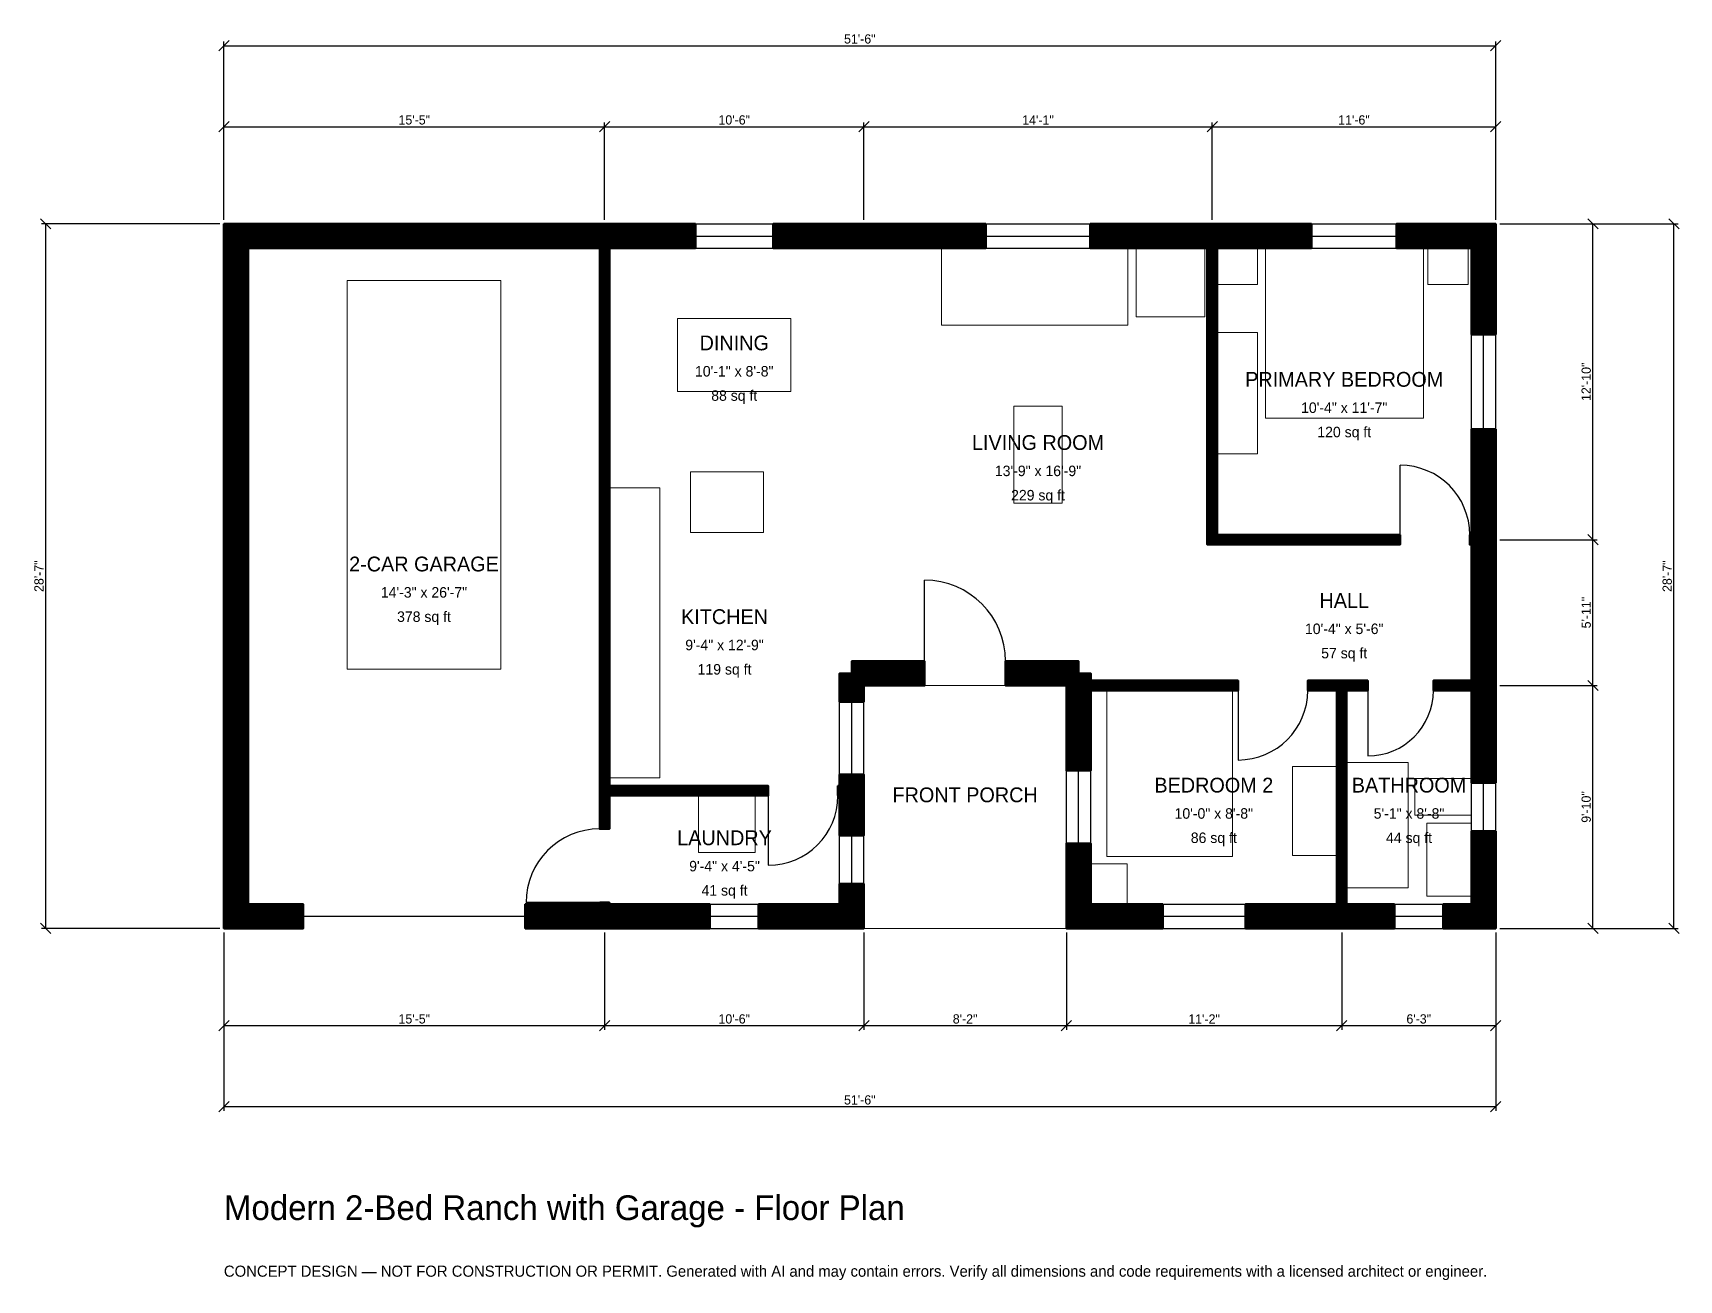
# Model space of a CAD drawing. Header units: inches. Extents: x -93 to 707, y -171 to 435.
import ezdxf
from ezdxf.enums import TextEntityAlignment as Align

# ---------------------------------------------------------------- set-up
doc = ezdxf.new("R2010")
doc.units = ezdxf.units.IN
doc.header["$MEASUREMENT"] = 0
doc.linetypes.add('DASHED', pattern=[0.6, 0.5, -0.1])
for name, color, linetype, lineweight in [('A-ANNO-DIMS', 1, 'Continuous', 13), ('A-ANNO-TEXT', 7, 'Continuous', 18), ('A-AREA-IDEN', 7, 'Continuous', 18), ('A-DOOR', 2, 'Continuous', 25), ('A-FLOR-FIXT', 9, 'Continuous', 13), ('A-FURN', 9, 'Continuous', 13), ('A-GLAZ', 4, 'Continuous', 25), ('A-SITE-PAVE', 8, 'Continuous', 13), ('A-WALL', 7, 'Continuous', 50), ('A-WALL-PATT', 8, 'Continuous', 13)]:
    doc.layers.add(name, color=color, linetype=linetype, lineweight=lineweight)
doc.dimstyles.new('PLAN', dxfattribs={"dimtxt": 4.5, "dimasz": 3, "dimexe": 2, "dimexo": 2, "dimgap": 1, "dimtad": 1, "dimdec": 0, "dimlunit": 4, "dimtsz": 2.5, "dimcen": 2.5, "dimclrd": 1, "dimclre": 1, "dimazin": 3, "dimtfac": 1, "dimtmove": 0, "dimatfit": 3})

msp = doc.modelspace()

# ---------------------------------------------------------------- hatches: boundary and pattern name
at = {"layer": 'A-WALL-PATT'}
h = msp.add_hatch(dxfattribs=at)
h.set_pattern_fill('ANSI31', color=8, scale=0.8)
h.paths.add_polyline_path([(299.2126, 0), (299.2126, 0), (259.8425, 0), (259.8425, 11.811), (299.2126, 11.811), (299.2126, 21.6535), (311.0236, 21.6535), (311.0236, 11.811), (311.0237, 11.811), (311.0237, 0), (311.0236, 0), (311.0236, 0), (299.2126, 0)])
h.paths.add_polyline_path([(190.9449, 0), (187.4016, 0), (187.4016, 0), (182.6772, 0), (182.6772, 0), (179.1339, 0), (146.4567, 0), (146.4567, 11.811), (179.1339, 11.811), (182.6772, 11.811), (182.6772, 12.5984), (187.4016, 12.5984), (187.4016, 11.811), (190.9449, 11.811), (236.2205, 11.811), (236.2205, 0), (190.9449, 0)])
h.paths.add_polyline_path([(11.811, 0), (11.811, 0), (0, 0), (0, 0), (0, 0), (0, 11.811), (0, 11.811), (0, 330.7087), (0, 330.7087), (0, 342.5197), (0, 342.5197), (0, 342.5197), (11.811, 342.5197), (11.811, 342.5197), (179.1339, 342.5197), (182.6772, 342.5197), (182.6772, 342.5197), (187.4016, 342.5197), (187.4016, 342.5197), (190.9449, 342.5197), (229.1339, 342.5197), (229.1339, 330.7087), (190.9449, 330.7087), (187.4016, 330.7087), (187.4016, 226.7717), (187.4016, 222.0472), (187.4016, 69.2913), (264.5669, 69.2913), (264.5669, 64.5669), (187.4016, 64.5669), (187.4016, 48.4252), (182.6772, 48.4252), (182.6772, 64.5669), (182.6772, 69.2913), (182.6772, 222.0472), (182.6772, 226.7717), (182.6772, 330.7087), (179.1339, 330.7087), (11.811, 330.7087), (11.811, 11.811), (38.5827, 11.811), (38.5827, 0), (11.811, 0)])
h.paths.add_polyline_path([(305.1181, 342.5197), (316.9291, 342.5197), (370.2756, 342.5197), (370.2756, 330.7087), (316.9291, 330.7087), (305.1181, 330.7087), (266.9291, 330.7087), (266.9291, 342.5197), (305.1181, 342.5197)])
h.paths.add_polyline_path([(474.4094, 342.5197), (477.9528, 342.5197), (477.9528, 342.5197), (482.6772, 342.5197), (482.6772, 342.5197), (486.2205, 342.5197), (528.5433, 342.5197), (528.5433, 330.7087), (486.2205, 330.7087), (482.6772, 330.7087), (482.6772, 191.3386), (571.6535, 191.3386), (571.6535, 186.6142), (482.6772, 186.6142), (477.9528, 186.6142), (477.9528, 191.3386), (477.9528, 330.7087), (474.4094, 330.7087), (421.063, 330.7087), (421.063, 342.5197), (474.4094, 342.5197)])
h.paths.add_polyline_path([(606.2992, 342.5197), (606.2992, 342.5197), (618.1102, 342.5197), (618.1102, 342.5197), (618.1103, 342.5197), (618.1103, 330.7087), (618.1102, 330.7087), (618.1102, 288.7795), (606.2992, 288.7795), (606.2992, 330.7087), (569.8819, 330.7087), (569.8819, 342.5197), (606.2992, 342.5197)])
h.paths.add_polyline_path([(618.1102, 194.8819), (618.1102, 191.3386), (618.1103, 191.3386), (618.1103, 186.6142), (618.1102, 186.6142), (618.1102, 183.0709), (618.1102, 124.0157), (618.1102, 124.0157), (618.1102, 120.4724), (618.1103, 120.4724), (618.1103, 115.748), (618.1102, 115.748), (618.1102, 70.8661), (606.2992, 70.8661), (606.2992, 112.2047), (606.2992, 112.2047), (606.2992, 115.748), (587.7953, 115.748), (587.7953, 120.4724), (606.2992, 120.4724), (606.2992, 183.0709), (606.2992, 186.6142), (605.5118, 186.6142), (605.5118, 191.3386), (606.2992, 191.3386), (606.2992, 194.8819), (606.2992, 242.7165), (618.1102, 242.7165), (618.1102, 194.8819)])
h.paths.add_polyline_path([(618.1102, 11.811), (618.1103, 11.811), (618.1103, 0), (618.1103, 0), (618.1102, 0), (618.1102, 0), (606.2992, 0), (606.2992, 0), (592.5197, 0), (592.5197, 11.811), (606.2992, 11.811), (606.2992, 47.2441), (618.1102, 47.2441), (618.1102, 11.811)])
h.paths.add_polyline_path([(549.2126, 0), (545.6693, 0), (545.6693, 0), (540.9449, 0), (540.9449, 0), (537.4016, 0), (496.4567, 0), (496.4567, 11.811), (537.4016, 11.811), (540.9449, 11.811), (540.9449, 115.748), (526.7717, 115.748), (526.7717, 120.4724), (540.9449, 120.4724), (545.6693, 120.4724), (555.9055, 120.4724), (555.9055, 115.748), (545.6693, 115.748), (545.6693, 11.811), (549.2126, 11.811), (568.8976, 11.811), (568.8976, 0), (549.2126, 0)])
h.paths.add_polyline_path([(421.2598, 0), (421.2598, 0), (409.4488, 0), (409.4488, 0), (409.4488, 0), (409.4488, 11.811), (409.4488, 11.811), (409.4488, 41.3386), (421.2598, 41.3386), (421.2598, 11.811), (456.2992, 11.811), (456.2992, 0), (421.2598, 0)])
h.paths.add_polyline_path([(409.4488, 115.748), (409.4488, 115.748), (409.4488, 118.1102), (407.0866, 118.1102), (407.0866, 118.1102), (379.9213, 118.1102), (379.9213, 129.9213), (415.3543, 129.9213), (415.3543, 124.0157), (421.2598, 124.0157), (421.2598, 120.4724), (477.9528, 120.4724), (482.6772, 120.4724), (492.9134, 120.4724), (492.9134, 115.748), (482.6772, 115.748), (477.9528, 115.748), (421.2598, 115.748), (421.2598, 76.7717), (409.4488, 76.7717), (409.4488, 115.748)])
h.paths.add_polyline_path([(311.0236, 118.1102), (311.0236, 110.2362), (299.2126, 110.2362), (299.2126, 124.0157), (305.1181, 124.0157), (305.1181, 129.9213), (340.5512, 129.9213), (340.5512, 118.1102), (311.0236, 118.1102)])
h.paths.add_polyline_path([(311.0236, 72.8346), (311.0236, 69.2913), (311.0237, 69.2913), (311.0237, 64.5669), (311.0236, 64.5669), (311.0236, 61.0236), (311.0236, 45.2756), (299.2126, 45.2756), (299.2126, 61.0236), (299.2126, 64.5669), (298.4252, 64.5669), (298.4252, 69.2913), (299.2126, 69.2913), (299.2126, 72.8346), (299.2126, 74.8031), (311.0236, 74.8031), (311.0236, 72.8346)])

# ---------------------------------------------------------------- linework, layer by layer
at = {"layer": 'A-DOOR'}
for p, q in [((571.6535, 191.3386), (571.6535, 225.1969)), ((340.5512, 129.9213), (340.5512, 169.2913)), ((492.9134, 115.748), (492.9134, 81.8898)), ((555.9055, 115.748), (555.9055, 83.8583)), ((264.5669, 64.5669), (264.5669, 30.7087)), ((182.6772, 12.5984), (146.8504, 12.5984))]:
    msp.add_line(p, q, dxfattribs=at)
at = {"layer": 'A-DOOR', "linetype": 'DASHED'}
msp.add_line((38.5827, 5.9055), (146.4567, 5.9055), dxfattribs=at)
at = {"layer": 'A-DOOR'}
for centre, radius, start, end in [((571.6535, 191.3386), 33.8583, 0, 90), ((340.5512, 129.9213), 39.3701, 0, 90), ((492.9134, 115.748), 33.8583, 270, 360), ((555.9055, 115.748), 31.8898, 270, 360), ((264.5669, 64.5669), 33.8583, 270, 360), ((182.6772, 12.5984), 35.8268, 90, 180)]:
    msp.add_arc(centre, radius, start, end, dxfattribs=at)
at = {"layer": 'A-FLOR-FIXT'}
for points in [[(187.4016, 73.2283), (211.811, 73.2283), (211.811, 214.1732), (187.4016, 214.1732)], [(545.6693, 19.685), (575.5906, 19.685), (575.5906, 80.7087), (545.6693, 80.7087)], [(578.7402, 55.1181), (606.2992, 55.1181), (606.2992, 72.8346), (578.7402, 72.8346)], [(584.6457, 15.748), (606.2992, 15.748), (606.2992, 51.1811), (584.6457, 51.1811)]]:
    msp.add_lwpolyline(points, close=True, dxfattribs=at)
at = {"layer": 'A-FURN'}
for points in [[(348.8189, 293.3071), (439.3701, 293.3071), (439.3701, 330.7087), (348.8189, 330.7087)], [(443.3071, 297.2441), (476.7717, 297.2441), (476.7717, 330.7087), (443.3071, 330.7087)], [(482.6772, 312.9921), (502.3622, 312.9921), (502.3622, 330.7087), (482.6772, 330.7087)], [(506.2992, 248.0315), (583.0709, 248.0315), (583.0709, 330.7087), (506.2992, 330.7087)], [(585.0394, 312.9921), (604.7244, 312.9921), (604.7244, 330.7087), (585.0394, 330.7087)], [(59.8425, 125.9843), (134.6457, 125.9843), (134.6457, 314.9606), (59.8425, 314.9606)], [(220.4724, 261.0236), (275.5906, 261.0236), (275.5906, 296.4567), (220.4724, 296.4567)], [(482.6772, 230.7087), (502.3622, 230.7087), (502.3622, 289.7638), (482.6772, 289.7638)], [(383.8583, 206.6929), (407.4803, 206.6929), (407.4803, 253.937), (383.8583, 253.937)], [(226.7717, 192.5197), (262.2047, 192.5197), (262.2047, 222.0472), (226.7717, 222.0472)], [(429.1339, 35.0394), (490.1575, 35.0394), (490.1575, 115.748), (429.1339, 115.748)], [(519.2913, 35.4331), (540.9449, 35.4331), (540.9449, 78.7402), (519.2913, 78.7402)], [(230.7087, 37.0079), (258.2677, 37.0079), (258.2677, 64.5669), (230.7087, 64.5669)], [(421.2598, 11.811), (438.9764, 11.811), (438.9764, 31.4961), (421.2598, 31.4961)]]:
    msp.add_lwpolyline(points, close=True, dxfattribs=at)
at = {"layer": 'A-GLAZ'}
for p, q in [((229.1339, 342.5197), (266.9291, 342.5197)), ((229.1339, 336.6142), (266.9291, 336.6142)), ((370.2756, 342.5197), (421.063, 342.5197)), ((370.2756, 336.6142), (421.063, 336.6142)), ((528.5433, 342.5197), (569.8819, 342.5197)), ((528.5433, 336.6142), (569.8819, 336.6142)), ((229.1339, 330.7087), (266.9291, 330.7087)), ((370.2756, 330.7087), (421.063, 330.7087)), ((528.5433, 330.7087), (569.8819, 330.7087)), ((606.2992, 242.7165), (606.2992, 288.7795)), ((612.2047, 242.7165), (612.2047, 288.7795)), ((618.1102, 242.7165), (618.1102, 288.7795)), ((299.2126, 74.8031), (299.2126, 110.2362)), ((305.1181, 74.8031), (305.1181, 110.2362)), ((311.0236, 74.8031), (311.0236, 110.2362)), ((409.4488, 41.3386), (409.4488, 76.7717)), ((415.3543, 41.3386), (415.3543, 76.7717)), ((421.2598, 41.3386), (421.2598, 76.7717)), ((606.2992, 47.2441), (606.2992, 70.8661)), ((612.2047, 47.2441), (612.2047, 70.8661)), ((618.1102, 47.2441), (618.1102, 70.8661)), ((299.2126, 21.6535), (299.2126, 45.2756)), ((305.1181, 21.6535), (305.1181, 45.2756)), ((311.0236, 21.6535), (311.0236, 45.2756)), ((236.2205, 11.811), (259.8425, 11.811)), ((456.2992, 11.811), (496.4567, 11.811)), ((568.8976, 11.811), (592.5197, 11.811)), ((236.2205, 5.9055), (259.8425, 5.9055)), ((236.2205, 0), (259.8425, 0)), ((456.2992, 5.9055), (496.4567, 5.9055)), ((456.2992, 0), (496.4567, 0)), ((568.8976, 5.9055), (592.5197, 5.9055)), ((568.8976, 0), (592.5197, 0))]:
    msp.add_line(p, q, dxfattribs=at)
at = {"layer": 'A-SITE-PAVE', "linetype": 'DASHED'}
msp.add_lwpolyline([(311.0236, 0), (409.4488, 0), (409.4488, 118.1102), (311.0236, 118.1102)], close=True, dxfattribs=at)
at = {"layer": 'A-WALL'}
for points in [[(11.811, 0), (11.811, 0), (0, 0), (0, 0), (0, 0), (0, 11.811), (0, 11.811), (0, 330.7087), (0, 330.7087), (0, 342.5197), (0, 342.5197), (0, 342.5197), (11.811, 342.5197), (11.811, 342.5197), (179.1339, 342.5197), (182.6772, 342.5197), (182.6772, 342.5197), (187.4016, 342.5197), (187.4016, 342.5197), (190.9449, 342.5197), (229.1339, 342.5197), (229.1339, 330.7087), (190.9449, 330.7087), (187.4016, 330.7087), (187.4016, 226.7717), (187.4016, 222.0472), (187.4016, 69.2913), (264.5669, 69.2913), (264.5669, 64.5669), (187.4016, 64.5669), (187.4016, 48.4252), (182.6772, 48.4252), (182.6772, 64.5669), (182.6772, 69.2913), (182.6772, 222.0472), (182.6772, 226.7717), (182.6772, 330.7087), (179.1339, 330.7087), (11.811, 330.7087), (11.811, 11.811), (38.5827, 11.811), (38.5827, 0), (11.811, 0)], [(305.1181, 342.5197), (316.9291, 342.5197), (370.2756, 342.5197), (370.2756, 330.7087), (316.9291, 330.7087), (305.1181, 330.7087), (266.9291, 330.7087), (266.9291, 342.5197), (305.1181, 342.5197)], [(474.4094, 342.5197), (477.9528, 342.5197), (477.9528, 342.5197), (482.6772, 342.5197), (482.6772, 342.5197), (486.2205, 342.5197), (528.5433, 342.5197), (528.5433, 330.7087), (486.2205, 330.7087), (482.6772, 330.7087), (482.6772, 191.3386), (571.6535, 191.3386), (571.6535, 186.6142), (482.6772, 186.6142), (477.9528, 186.6142), (477.9528, 191.3386), (477.9528, 330.7087), (474.4094, 330.7087), (421.063, 330.7087), (421.063, 342.5197), (474.4094, 342.5197)], [(606.2992, 342.5197), (606.2992, 342.5197), (618.1102, 342.5197), (618.1102, 342.5197), (618.1103, 342.5197), (618.1103, 330.7087), (618.1102, 330.7087), (618.1102, 288.7795), (606.2992, 288.7795), (606.2992, 330.7087), (569.8819, 330.7087), (569.8819, 342.5197), (606.2992, 342.5197)], [(618.1102, 194.8819), (618.1102, 191.3386), (618.1103, 191.3386), (618.1103, 186.6142), (618.1102, 186.6142), (618.1102, 183.0709), (618.1102, 124.0157), (618.1102, 124.0157), (618.1102, 120.4724), (618.1103, 120.4724), (618.1103, 115.748), (618.1102, 115.748), (618.1102, 70.8661), (606.2992, 70.8661), (606.2992, 112.2047), (606.2992, 112.2047), (606.2992, 115.748), (587.7953, 115.748), (587.7953, 120.4724), (606.2992, 120.4724), (606.2992, 183.0709), (606.2992, 186.6142), (605.5118, 186.6142), (605.5118, 191.3386), (606.2992, 191.3386), (606.2992, 194.8819), (606.2992, 242.7165), (618.1102, 242.7165), (618.1102, 194.8819)], [(311.0236, 118.1102), (311.0236, 110.2362), (299.2126, 110.2362), (299.2126, 124.0157), (305.1181, 124.0157), (305.1181, 129.9213), (340.5512, 129.9213), (340.5512, 118.1102), (311.0236, 118.1102)], [(409.4488, 115.748), (409.4488, 115.748), (409.4488, 118.1102), (407.0866, 118.1102), (407.0866, 118.1102), (379.9213, 118.1102), (379.9213, 129.9213), (415.3543, 129.9213), (415.3543, 124.0157), (421.2598, 124.0157), (421.2598, 120.4724), (477.9528, 120.4724), (482.6772, 120.4724), (492.9134, 120.4724), (492.9134, 115.748), (482.6772, 115.748), (477.9528, 115.748), (421.2598, 115.748), (421.2598, 76.7717), (409.4488, 76.7717), (409.4488, 115.748)], [(549.2126, 0), (545.6693, 0), (545.6693, 0), (540.9449, 0), (540.9449, 0), (537.4016, 0), (496.4567, 0), (496.4567, 11.811), (537.4016, 11.811), (540.9449, 11.811), (540.9449, 115.748), (526.7717, 115.748), (526.7717, 120.4724), (540.9449, 120.4724), (545.6693, 120.4724), (555.9055, 120.4724), (555.9055, 115.748), (545.6693, 115.748), (545.6693, 11.811), (549.2126, 11.811), (568.8976, 11.811), (568.8976, 0), (549.2126, 0)], [(311.0236, 72.8346), (311.0236, 69.2913), (311.0237, 69.2913), (311.0237, 64.5669), (311.0236, 64.5669), (311.0236, 61.0236), (311.0236, 45.2756), (299.2126, 45.2756), (299.2126, 61.0236), (299.2126, 64.5669), (298.4252, 64.5669), (298.4252, 69.2913), (299.2126, 69.2913), (299.2126, 72.8346), (299.2126, 74.8031), (311.0236, 74.8031), (311.0236, 72.8346)], [(421.2598, 0), (421.2598, 0), (409.4488, 0), (409.4488, 0), (409.4488, 0), (409.4488, 11.811), (409.4488, 11.811), (409.4488, 41.3386), (421.2598, 41.3386), (421.2598, 11.811), (456.2992, 11.811), (456.2992, 0), (421.2598, 0)], [(618.1102, 11.811), (618.1103, 11.811), (618.1103, 0), (618.1103, 0), (618.1102, 0), (618.1102, 0), (606.2992, 0), (606.2992, 0), (592.5197, 0), (592.5197, 11.811), (606.2992, 11.811), (606.2992, 47.2441), (618.1102, 47.2441), (618.1102, 11.811)], [(299.2126, 0), (299.2126, 0), (259.8425, 0), (259.8425, 11.811), (299.2126, 11.811), (299.2126, 21.6535), (311.0236, 21.6535), (311.0236, 11.811), (311.0237, 11.811), (311.0237, 0), (311.0236, 0), (311.0236, 0), (299.2126, 0)], [(190.9449, 0), (187.4016, 0), (187.4016, 0), (182.6772, 0), (182.6772, 0), (179.1339, 0), (146.4567, 0), (146.4567, 11.811), (179.1339, 11.811), (182.6772, 11.811), (182.6772, 12.5984), (187.4016, 12.5984), (187.4016, 11.811), (190.9449, 11.811), (236.2205, 11.811), (236.2205, 0), (190.9449, 0)]]:
    msp.add_lwpolyline(points, close=True, dxfattribs=at)

# ---------------------------------------------------------------- texts
at = {"layer": 'A-ANNO-TEXT'}
for s, height, p in [('Modern 2-Bed Ranch with Garage - Floor Plan', 12, (0, -141.7323)), ('CONCEPT DESIGN — NOT FOR CONSTRUCTION OR PERMIT. Generated with AI and may contain errors. Verify all dimensions and code requirements with a licensed architect or engineer.', 5.4, (0, -169.2913))]:
    msp.add_text(s, height=height, dxfattribs=at).set_placement(p)
at = {"layer": 'A-AREA-IDEN'}
for s, height, p in [('DINING', 7.2, (248.0315, 284.6457)), ('10\'-1" x 8\'-8"', 5.1, (248.0315, 270.8661)), ('PRIMARY BEDROOM', 7.2, (544.4882, 266.9291)), ('88 sq ft', 5.1, (248.0315, 259.0551)), ('10\'-4" x 11\'-7"', 5.1, (544.4882, 253.1496)), ('120 sq ft', 5.1, (544.4882, 241.3386)), ('LIVING ROOM', 7.2, (395.6693, 236.2205)), ('13\'-9" x 16\'-9"', 5.1, (395.6693, 222.4409)), ('229 sq ft', 5.1, (395.6693, 210.6299)), ('2-CAR GARAGE', 7.2, (97.2441, 177.1654)), ('14\'-3" x 26\'-7"', 5.1, (97.2441, 163.3858)), ('HALL', 7.2, (544.4882, 159.4488)), ('378 sq ft', 5.1, (97.2441, 151.5748)), ('KITCHEN', 7.2, (243.3071, 151.5748)), ('10\'-4" x 5\'-6"', 5.1, (544.4882, 145.6693)), ('9\'-4" x 12\'-9"', 5.1, (243.3071, 137.7953)), ('57 sq ft', 5.1, (544.4882, 133.8583)), ('119 sq ft', 5.1, (243.3071, 125.9843)), ('BEDROOM 2', 7.2, (481.1024, 69.685)), ('BATHROOM', 7.2, (575.9843, 69.685)), ('FRONT PORCH', 7.2, (360.2362, 64.9606)), ('10\'-0" x 8\'-8"', 5.1, (481.1024, 55.9055)), ('5\'-1" x 8\'-8"', 5.1, (575.9843, 55.9055)), ('LAUNDRY', 7.2, (243.3071, 44.0945)), ('86 sq ft', 5.1, (481.1024, 44.0945)), ('44 sq ft', 5.1, (575.9843, 44.0945)), ('9\'-4" x 4\'-5"', 5.1, (243.3071, 30.315)), ('41 sq ft', 5.1, (243.3071, 18.5039))]:
    msp.add_text(s, height=height, dxfattribs=at).set_placement(p, align=Align.MIDDLE_CENTER)

# ---------------------------------------------------------------- dimensions: what is measured, and where the dimension line sits
at = {"layer": 'A-ANNO-DIMS'}
for base, p1, p2, text in [((0, 429.1339), (0, 342.5197), (618.1102, 342.5197), '51\'-6"'), ((0, 389.7638), (0, 342.5197), (185.0394, 342.5197), '15\'-5"'), ((185.0394, 389.7638), (185.0394, 342.5197), (311.0236, 342.5197), '10\'-6"'), ((311.0236, 389.7638), (311.0236, 342.5197), (480.315, 342.5197), '14\'-1"'), ((480.315, 389.7638), (480.315, 342.5197), (618.1102, 342.5197), '11\'-6"'), ((0, -47.2441), (0, 0), (185.0394, 0), '15\'-5"'), ((0, -86.6142), (0, 0), (618.1102, 0), '51\'-6"'), ((185.0394, -47.2441), (185.0394, 0), (311.0236, 0), '10\'-6"'), ((311.0236, -47.2441), (311.0236, 0), (409.4488, 0), '8\'-2"'), ((409.4488, -47.2441), (409.4488, 0), (543.3071, 0), '11\'-2"'), ((543.3071, -47.2441), (543.3071, 0), (618.1102, 0), '6\'-3"')]:
    msp.add_linear_dim(base=base, p1=p1, p2=p2, text=text, dimstyle='PLAN', dxfattribs=at).render()
for base, p1, p2, text in [((-86.6142, 0), (0, 0), (0, 342.5197), '28\'-7"'), ((665.3543, 188.9764), (618.1102, 188.9764), (618.1102, 342.5197), '12\'-10"'), ((704.7244, 0), (618.1102, 0), (618.1102, 342.5197), '28\'-7"'), ((665.3543, 118.1102), (618.1102, 118.1102), (618.1102, 188.9764), '5\'-11"'), ((665.3543, 0), (618.1102, 0), (618.1102, 118.1102), '9\'-10"')]:
    msp.add_linear_dim(base=base, p1=p1, p2=p2, angle=90, text=text, dimstyle='PLAN', dxfattribs=at).render()

doc.saveas('drawing.dxf')
